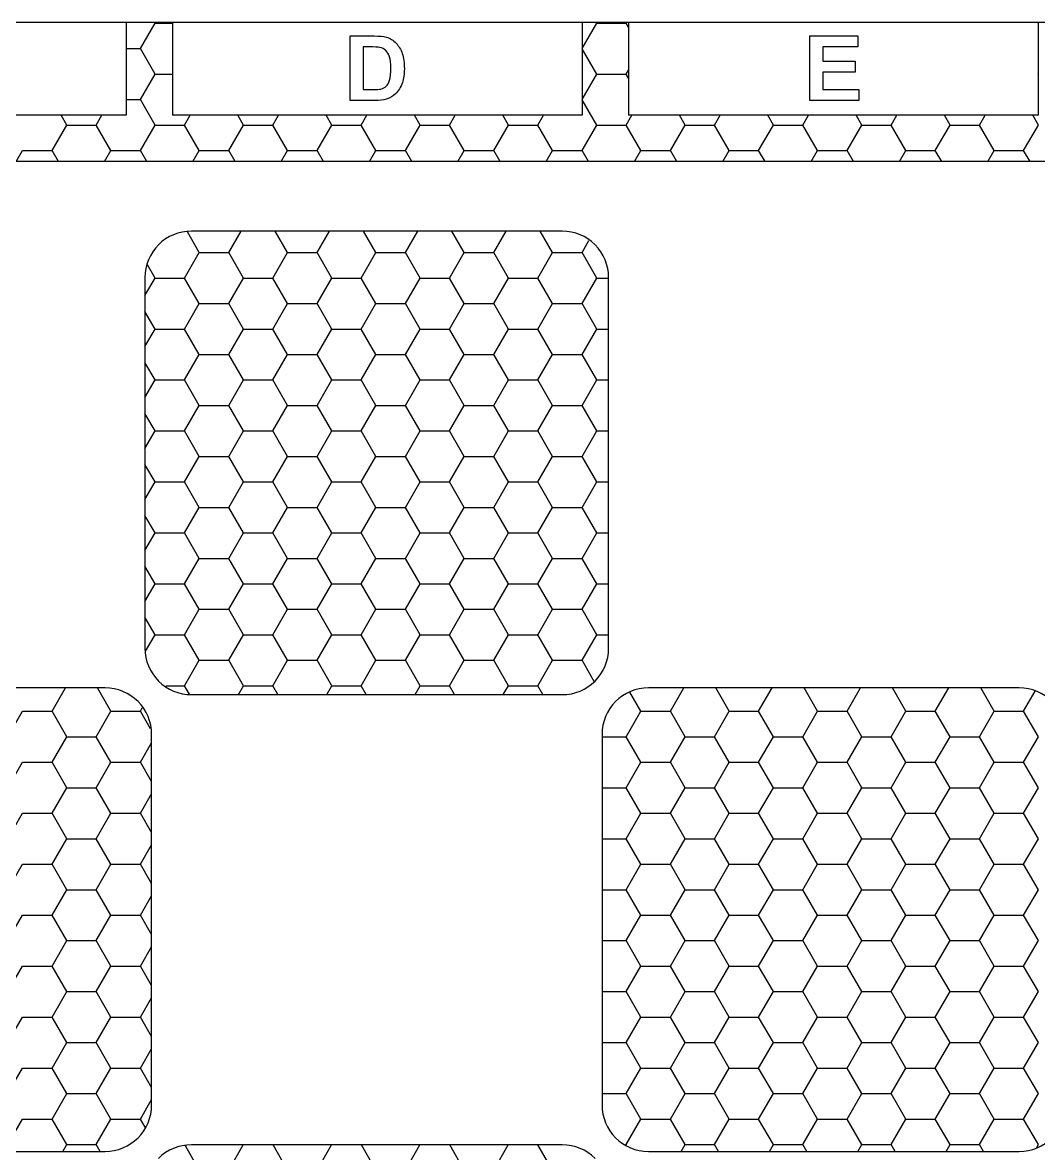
# Model space of a CAD drawing. Extents: x 0 to 11, y 0 to 11.
# Drawn here: x 3.929 to 6.667, y 7.95 to 11 of the extents above; entities that cross this region are included whole.
import ezdxf

# ---------------------------------------------------------------- set-up
doc = ezdxf.new("R2010")
doc.units = 0
doc.layers.get('0').update_dxf_attribs({"linetype": 'CONTINUOUS'})

msp = doc.modelspace()

# ---------------------------------------------------------------- linework, layer by layer
at = {"color": 7}
for p, q in [((10.75, 11), (0.25, 11)), ((4.2083, 11), (4.2083, 10.75)), ((4.3333, 11), (4.3333, 10.75)), ((5.4375, 11), (5.4375, 10.75)), ((5.5625, 11), (5.5625, 10.75)), ((6.6667, 11), (6.6667, 10.75)), ((4.8123, 10.964), (4.8765, 10.964)), ((4.8123, 10.7899), (4.8123, 10.964)), ((6.0513, 10.7899), (6.0513, 10.964)), ((6.0513, 10.964), (6.1804, 10.964)), ((6.1804, 10.964), (6.1804, 10.9346)), ((4.8474, 10.9346), (4.8474, 10.8193)), ((4.8632, 10.9346), (4.8474, 10.9346)), ((6.1804, 10.9346), (6.0865, 10.9346)), ((6.0865, 10.9346), (6.0865, 10.896)), ((6.0865, 10.896), (6.1739, 10.896)), ((6.1739, 10.896), (6.1739, 10.8667)), ((6.1739, 10.8667), (6.0865, 10.8667)), ((6.0865, 10.8667), (6.0865, 10.8193)), ((4.8474, 10.8193), (4.8737, 10.8193)), ((6.0865, 10.8193), (6.1837, 10.8193)), ((6.1837, 10.8193), (6.1837, 10.7899)), ((4.8784, 10.7899), (4.8123, 10.7899)), ((6.1837, 10.7899), (6.0513, 10.7899)), ((4.2083, 10.75), (3.1042, 10.75)), ((5.4375, 10.75), (4.3333, 10.75)), ((6.6667, 10.75), (5.5625, 10.75)), ((10.4375, 10.625), (0.5625, 10.625)), ((5.3839, 10.4375), (4.3839, 10.4375)), ((4.2589, 10.3125), (4.2589, 9.3125)), ((5.5089, 9.3125), (5.5089, 10.3125)), ((4.1518, 9.2054), (3.1518, 9.2054)), ((4.3839, 9.1875), (5.3839, 9.1875)), ((6.6161, 9.2054), (5.6161, 9.2054)), ((4.2768, 8.0804), (4.2768, 9.0804)), ((5.4911, 9.0804), (5.4911, 8.0804)), ((5.3839, 7.9732), (4.3839, 7.9732)), ((3.1518, 7.9554), (4.1518, 7.9554)), ((5.6161, 7.9554), (6.6161, 7.9554))]:
    msp.add_line(p, q, dxfattribs=at)
at = {"linetype": 'ByBlock'}
for p, q in [((4.2466, 10.9298), (4.2862, 10.9985)), ((4.2862, 10.9985), (4.2854, 11)), ((4.2862, 10.9985), (4.3333, 10.9985)), ((5.4375, 10.9303), (5.4769, 10.9985)), ((5.4769, 10.9985), (5.476, 11)), ((5.4769, 10.9985), (5.5562, 10.9985)), ((5.5625, 10.9877), (5.5562, 10.9985)), ((5.5562, 10.9985), (5.5571, 11)), ((6.6675, 10.9985), (6.6667, 11)), ((6.6667, 10.9971), (6.6675, 10.9985)), ((4.2083, 10.9298), (4.2466, 10.9298)), ((4.2862, 10.861), (4.2466, 10.9298)), ((5.4769, 10.861), (5.4375, 10.9292)), ((4.2466, 10.7923), (4.2862, 10.861)), ((4.2862, 10.861), (4.3333, 10.861)), ((5.4375, 10.7928), (5.4769, 10.861)), ((5.4769, 10.861), (5.5562, 10.861)), ((5.5625, 10.8502), (5.5562, 10.861)), ((5.5562, 10.861), (5.5625, 10.8719)), ((6.6675, 10.861), (6.6667, 10.8625)), ((6.6667, 10.8596), (6.6675, 10.861)), ((4.2083, 10.7923), (4.2466, 10.7923)), ((4.2862, 10.7236), (4.2466, 10.7923)), ((5.4769, 10.7236), (5.4375, 10.7918)), ((4.0481, 10.7236), (4.0329, 10.75)), ((4.1275, 10.7236), (4.1428, 10.75)), ((4.3656, 10.7236), (4.3809, 10.75)), ((4.5244, 10.7236), (4.5091, 10.75)), ((4.6037, 10.7236), (4.619, 10.75)), ((4.7625, 10.7236), (4.7472, 10.75)), ((4.8419, 10.7236), (4.8571, 10.75)), ((5.0006, 10.7236), (4.9854, 10.75)), ((5.08, 10.7236), (5.0953, 10.75)), ((5.2387, 10.7236), (5.2235, 10.75)), ((5.3181, 10.7236), (5.3334, 10.75)), ((5.5562, 10.7236), (5.5715, 10.75)), ((5.715, 10.7236), (5.6997, 10.75)), ((5.7944, 10.7236), (5.8096, 10.75)), ((5.9531, 10.7236), (5.9379, 10.75)), ((6.0325, 10.7236), (6.0478, 10.75)), ((6.1912, 10.7236), (6.176, 10.75)), ((6.2706, 10.7236), (6.2859, 10.75)), ((6.4294, 10.7236), (6.4141, 10.75)), ((6.5087, 10.7236), (6.524, 10.75)), ((6.6675, 10.7236), (6.6522, 10.75)), ((4.0084, 10.6548), (4.0481, 10.7236)), ((4.0481, 10.7236), (4.1275, 10.7236)), ((4.1672, 10.6548), (4.1275, 10.7236)), ((4.2466, 10.6548), (4.2862, 10.7236)), ((4.2862, 10.7236), (4.3656, 10.7236)), ((4.4053, 10.6548), (4.3656, 10.7236)), ((4.4847, 10.6548), (4.5244, 10.7236)), ((4.5244, 10.7236), (4.6037, 10.7236)), ((4.6434, 10.6548), (4.6037, 10.7236)), ((4.7228, 10.6548), (4.7625, 10.7236)), ((4.7625, 10.7236), (4.8419, 10.7236)), ((4.8816, 10.6548), (4.8419, 10.7236)), ((4.9609, 10.6548), (5.0006, 10.7236)), ((5.0006, 10.7236), (5.08, 10.7236)), ((5.1197, 10.6548), (5.08, 10.7236)), ((5.1991, 10.6548), (5.2387, 10.7236)), ((5.2387, 10.7236), (5.3181, 10.7236)), ((5.3578, 10.6548), (5.3181, 10.7236)), ((5.4372, 10.6548), (5.4769, 10.7236)), ((5.4769, 10.7236), (5.5562, 10.7236)), ((5.5959, 10.6548), (5.5562, 10.7236)), ((5.6753, 10.6548), (5.715, 10.7236)), ((5.715, 10.7236), (5.7944, 10.7236)), ((5.8341, 10.6548), (5.7944, 10.7236)), ((5.9134, 10.6548), (5.9531, 10.7236)), ((5.9531, 10.7236), (6.0325, 10.7236)), ((6.0722, 10.6548), (6.0325, 10.7236)), ((6.1516, 10.6548), (6.1912, 10.7236)), ((6.1912, 10.7236), (6.2706, 10.7236)), ((6.3103, 10.6548), (6.2706, 10.7236)), ((6.3897, 10.6548), (6.4294, 10.7236)), ((6.4294, 10.7236), (6.5087, 10.7236)), ((6.5484, 10.6548), (6.5087, 10.7236)), ((6.6278, 10.6548), (6.6675, 10.7236)), ((3.9118, 10.625), (3.9291, 10.6548)), ((3.9291, 10.6548), (4.0084, 10.6548)), ((4.0257, 10.625), (4.0084, 10.6548)), ((4.15, 10.625), (4.1672, 10.6548)), ((4.1672, 10.6548), (4.2466, 10.6548)), ((4.2638, 10.625), (4.2466, 10.6548)), ((4.3881, 10.625), (4.4053, 10.6548)), ((4.4053, 10.6548), (4.4847, 10.6548)), ((4.5019, 10.625), (4.4847, 10.6548)), ((4.6262, 10.625), (4.6434, 10.6548)), ((4.6434, 10.6548), (4.7228, 10.6548)), ((4.74, 10.625), (4.7228, 10.6548)), ((4.8643, 10.625), (4.8816, 10.6548)), ((4.8816, 10.6548), (4.9609, 10.6548)), ((4.9782, 10.625), (4.9609, 10.6548)), ((5.1025, 10.625), (5.1197, 10.6548)), ((5.1197, 10.6548), (5.1991, 10.6548)), ((5.2163, 10.625), (5.1991, 10.6548)), ((5.3406, 10.625), (5.3578, 10.6548)), ((5.3578, 10.6548), (5.4372, 10.6548)), ((5.4544, 10.625), (5.4372, 10.6548)), ((5.5787, 10.625), (5.5959, 10.6548)), ((5.5959, 10.6548), (5.6753, 10.6548)), ((5.6925, 10.625), (5.6753, 10.6548)), ((5.8168, 10.625), (5.8341, 10.6548)), ((5.8341, 10.6548), (5.9134, 10.6548)), ((5.9307, 10.625), (5.9134, 10.6548)), ((6.055, 10.625), (6.0722, 10.6548)), ((6.0722, 10.6548), (6.1516, 10.6548)), ((6.1688, 10.625), (6.1516, 10.6548)), ((6.2931, 10.625), (6.3103, 10.6548)), ((6.3103, 10.6548), (6.3897, 10.6548)), ((6.4069, 10.625), (6.3897, 10.6548)), ((6.5312, 10.625), (6.5484, 10.6548)), ((6.5484, 10.6548), (6.6278, 10.6548)), ((6.645, 10.625), (6.6278, 10.6548)), ((4.4053, 10.3799), (4.3733, 10.4354)), ((4.4847, 10.3799), (4.518, 10.4375)), ((4.6434, 10.3799), (4.6102, 10.4375)), ((4.7228, 10.3799), (4.7561, 10.4375)), ((4.8816, 10.3799), (4.8483, 10.4375)), ((4.9609, 10.3799), (4.9942, 10.4375)), ((5.1197, 10.3799), (5.0864, 10.4375)), ((5.1991, 10.3799), (5.2323, 10.4375)), ((5.3578, 10.3799), (5.3245, 10.4375)), ((5.4372, 10.3799), (5.4557, 10.412)), ((4.3656, 10.3111), (4.4053, 10.3799)), ((4.4053, 10.3799), (4.4847, 10.3799)), ((4.5244, 10.3111), (4.4847, 10.3799)), ((4.6037, 10.3111), (4.6434, 10.3799)), ((4.6434, 10.3799), (4.7228, 10.3799)), ((4.7625, 10.3111), (4.7228, 10.3799)), ((4.8419, 10.3111), (4.8816, 10.3799)), ((4.8816, 10.3799), (4.9609, 10.3799)), ((5.0006, 10.3111), (4.9609, 10.3799)), ((5.08, 10.3111), (5.1197, 10.3799)), ((5.1197, 10.3799), (5.1991, 10.3799)), ((5.2387, 10.3111), (5.1991, 10.3799)), ((5.3181, 10.3111), (5.3578, 10.3799)), ((5.3578, 10.3799), (5.4372, 10.3799)), ((5.4769, 10.3111), (5.4372, 10.3799)), ((4.2862, 10.3111), (4.2657, 10.3467)), ((4.2589, 10.2638), (4.2862, 10.3111)), ((4.2862, 10.3111), (4.3656, 10.3111)), ((4.4053, 10.2424), (4.3656, 10.3111)), ((4.4847, 10.2424), (4.5244, 10.3111)), ((4.5244, 10.3111), (4.6037, 10.3111)), ((4.6434, 10.2424), (4.6037, 10.3111)), ((4.7228, 10.2424), (4.7625, 10.3111)), ((4.7625, 10.3111), (4.8419, 10.3111)), ((4.8816, 10.2424), (4.8419, 10.3111)), ((4.9609, 10.2424), (5.0006, 10.3111)), ((5.0006, 10.3111), (5.08, 10.3111)), ((5.1197, 10.2424), (5.08, 10.3111)), ((5.1991, 10.2424), (5.2387, 10.3111)), ((5.2387, 10.3111), (5.3181, 10.3111)), ((5.3578, 10.2424), (5.3181, 10.3111)), ((5.4372, 10.2424), (5.4769, 10.3111)), ((5.4769, 10.3111), (5.5089, 10.3111)), ((4.2862, 10.1736), (4.2589, 10.221)), ((4.3656, 10.1736), (4.4053, 10.2424)), ((4.4053, 10.2424), (4.4847, 10.2424)), ((4.5244, 10.1736), (4.4847, 10.2424)), ((4.6037, 10.1736), (4.6434, 10.2424)), ((4.6434, 10.2424), (4.7228, 10.2424)), ((4.7625, 10.1736), (4.7228, 10.2424)), ((4.8419, 10.1736), (4.8816, 10.2424)), ((4.8816, 10.2424), (4.9609, 10.2424)), ((5.0006, 10.1736), (4.9609, 10.2424)), ((5.08, 10.1736), (5.1197, 10.2424)), ((5.1197, 10.2424), (5.1991, 10.2424)), ((5.2387, 10.1736), (5.1991, 10.2424)), ((5.3181, 10.1736), (5.3578, 10.2424)), ((5.3578, 10.2424), (5.4372, 10.2424)), ((5.4769, 10.1736), (5.4372, 10.2424)), ((4.2589, 10.1263), (4.2862, 10.1736)), ((4.2862, 10.1736), (4.3656, 10.1736)), ((4.4053, 10.1049), (4.3656, 10.1736)), ((4.4847, 10.1049), (4.5244, 10.1736)), ((4.5244, 10.1736), (4.6037, 10.1736)), ((4.6434, 10.1049), (4.6037, 10.1736)), ((4.7228, 10.1049), (4.7625, 10.1736)), ((4.7625, 10.1736), (4.8419, 10.1736)), ((4.8816, 10.1049), (4.8419, 10.1736)), ((4.9609, 10.1049), (5.0006, 10.1736)), ((5.0006, 10.1736), (5.08, 10.1736)), ((5.1197, 10.1049), (5.08, 10.1736)), ((5.1991, 10.1049), (5.2387, 10.1736)), ((5.2387, 10.1736), (5.3181, 10.1736)), ((5.3578, 10.1049), (5.3181, 10.1736)), ((5.4372, 10.1049), (5.4769, 10.1736)), ((5.4769, 10.1736), (5.5089, 10.1736)), ((4.3656, 10.0362), (4.4053, 10.1049)), ((4.4053, 10.1049), (4.4847, 10.1049)), ((4.5244, 10.0362), (4.4847, 10.1049)), ((4.6037, 10.0362), (4.6434, 10.1049)), ((4.6434, 10.1049), (4.7228, 10.1049)), ((4.7625, 10.0362), (4.7228, 10.1049)), ((4.8419, 10.0362), (4.8816, 10.1049)), ((4.8816, 10.1049), (4.9609, 10.1049)), ((5.0006, 10.0362), (4.9609, 10.1049)), ((5.08, 10.0362), (5.1197, 10.1049)), ((5.1197, 10.1049), (5.1991, 10.1049)), ((5.2387, 10.0362), (5.1991, 10.1049)), ((5.3181, 10.0362), (5.3578, 10.1049)), ((5.3578, 10.1049), (5.4372, 10.1049)), ((5.4769, 10.0362), (5.4372, 10.1049)), ((4.2862, 10.0362), (4.2589, 10.0835)), ((4.2589, 9.9888), (4.2862, 10.0362)), ((4.2862, 10.0361), (4.3656, 10.0361)), ((4.4053, 9.9674), (4.3656, 10.0362)), ((4.4847, 9.9674), (4.5244, 10.0362)), ((4.5244, 10.0361), (4.6037, 10.0361)), ((4.6434, 9.9674), (4.6037, 10.0362)), ((4.7228, 9.9674), (4.7625, 10.0362)), ((4.7625, 10.0361), (4.8419, 10.0361)), ((4.8816, 9.9674), (4.8419, 10.0362)), ((4.9609, 9.9674), (5.0006, 10.0362)), ((5.0006, 10.0361), (5.08, 10.0361)), ((5.1197, 9.9674), (5.08, 10.0362)), ((5.1991, 9.9674), (5.2387, 10.0362)), ((5.2387, 10.0361), (5.3181, 10.0361)), ((5.3578, 9.9674), (5.3181, 10.0362)), ((5.4372, 9.9674), (5.4769, 10.0362)), ((5.4769, 10.0361), (5.5089, 10.0361)), ((4.2862, 9.8987), (4.2589, 9.946)), ((4.3656, 9.8987), (4.4053, 9.9674)), ((4.4053, 9.9674), (4.4847, 9.9674)), ((4.5244, 9.8987), (4.4847, 9.9674)), ((4.6037, 9.8987), (4.6434, 9.9674)), ((4.6434, 9.9674), (4.7228, 9.9674)), ((4.7625, 9.8987), (4.7228, 9.9674)), ((4.8419, 9.8987), (4.8816, 9.9674)), ((4.8816, 9.9674), (4.9609, 9.9674)), ((5.0006, 9.8987), (4.9609, 9.9674)), ((5.08, 9.8987), (5.1197, 9.9674)), ((5.1197, 9.9674), (5.1991, 9.9674)), ((5.2387, 9.8987), (5.1991, 9.9674)), ((5.3181, 9.8987), (5.3578, 9.9674)), ((5.3578, 9.9674), (5.4372, 9.9674)), ((5.4769, 9.8987), (5.4372, 9.9674)), ((4.2589, 9.8513), (4.2862, 9.8987)), ((4.2862, 9.8987), (4.3656, 9.8987)), ((4.4053, 9.8299), (4.3656, 9.8987)), ((4.4847, 9.8299), (4.5244, 9.8987)), ((4.5244, 9.8987), (4.6037, 9.8987)), ((4.6434, 9.8299), (4.6037, 9.8987)), ((4.7228, 9.8299), (4.7625, 9.8987)), ((4.7625, 9.8987), (4.8419, 9.8987)), ((4.8816, 9.8299), (4.8419, 9.8987)), ((4.9609, 9.8299), (5.0006, 9.8987)), ((5.0006, 9.8987), (5.08, 9.8987)), ((5.1197, 9.8299), (5.08, 9.8987)), ((5.1991, 9.8299), (5.2387, 9.8987)), ((5.2387, 9.8987), (5.3181, 9.8987)), ((5.3578, 9.8299), (5.3181, 9.8987)), ((5.4372, 9.8299), (5.4769, 9.8987)), ((5.4769, 9.8987), (5.5089, 9.8987)), ((4.3656, 9.7612), (4.4053, 9.8299)), ((4.4053, 9.8299), (4.4847, 9.8299)), ((4.5244, 9.7612), (4.4847, 9.8299)), ((4.6037, 9.7612), (4.6434, 9.8299)), ((4.6434, 9.8299), (4.7228, 9.8299)), ((4.7625, 9.7612), (4.7228, 9.8299)), ((4.8419, 9.7612), (4.8816, 9.8299)), ((4.8816, 9.8299), (4.9609, 9.8299)), ((5.0006, 9.7612), (4.9609, 9.8299)), ((5.08, 9.7612), (5.1197, 9.8299)), ((5.1197, 9.8299), (5.1991, 9.8299)), ((5.2387, 9.7612), (5.1991, 9.8299)), ((5.3181, 9.7612), (5.3578, 9.8299)), ((5.3578, 9.8299), (5.4372, 9.8299)), ((5.4769, 9.7612), (5.4372, 9.8299)), ((4.2862, 9.7612), (4.2589, 9.8085)), ((4.2589, 9.7139), (4.2862, 9.7612)), ((4.2862, 9.7612), (4.3656, 9.7612)), ((4.4053, 9.6924), (4.3656, 9.7612)), ((4.4847, 9.6924), (4.5244, 9.7612)), ((4.5244, 9.7612), (4.6037, 9.7612)), ((4.6434, 9.6924), (4.6037, 9.7612)), ((4.7228, 9.6924), (4.7625, 9.7612)), ((4.7625, 9.7612), (4.8419, 9.7612)), ((4.8816, 9.6924), (4.8419, 9.7612)), ((4.9609, 9.6924), (5.0006, 9.7612)), ((5.0006, 9.7612), (5.08, 9.7612)), ((5.1197, 9.6924), (5.08, 9.7612)), ((5.1991, 9.6924), (5.2387, 9.7612)), ((5.2387, 9.7612), (5.3181, 9.7612)), ((5.3578, 9.6924), (5.3181, 9.7612)), ((5.4372, 9.6924), (5.4769, 9.7612)), ((5.4769, 9.7612), (5.5089, 9.7612)), ((4.2862, 9.6237), (4.2589, 9.671)), ((4.3656, 9.6237), (4.4053, 9.6924)), ((4.4053, 9.6924), (4.4847, 9.6924)), ((4.5244, 9.6237), (4.4847, 9.6924)), ((4.6037, 9.6237), (4.6434, 9.6924)), ((4.6434, 9.6924), (4.7228, 9.6924)), ((4.7625, 9.6237), (4.7228, 9.6924)), ((4.8419, 9.6237), (4.8816, 9.6924)), ((4.8816, 9.6924), (4.9609, 9.6924)), ((5.0006, 9.6237), (4.9609, 9.6924)), ((5.08, 9.6237), (5.1197, 9.6924)), ((5.1197, 9.6924), (5.1991, 9.6924)), ((5.2387, 9.6237), (5.1991, 9.6924)), ((5.3181, 9.6237), (5.3578, 9.6924)), ((5.3578, 9.6924), (5.4372, 9.6924)), ((5.4769, 9.6237), (5.4372, 9.6924)), ((4.2589, 9.5764), (4.2862, 9.6237)), ((4.2862, 9.6237), (4.3656, 9.6237)), ((4.4053, 9.555), (4.3656, 9.6237)), ((4.4847, 9.555), (4.5244, 9.6237)), ((4.5244, 9.6237), (4.6037, 9.6237)), ((4.6434, 9.555), (4.6037, 9.6237)), ((4.7228, 9.555), (4.7625, 9.6237)), ((4.7625, 9.6237), (4.8419, 9.6237)), ((4.8816, 9.555), (4.8419, 9.6237)), ((4.9609, 9.555), (5.0006, 9.6237)), ((5.0006, 9.6237), (5.08, 9.6237)), ((5.1197, 9.555), (5.08, 9.6237)), ((5.1991, 9.555), (5.2387, 9.6237)), ((5.2387, 9.6237), (5.3181, 9.6237)), ((5.3578, 9.555), (5.3181, 9.6237)), ((5.4372, 9.555), (5.4769, 9.6237)), ((5.4769, 9.6237), (5.5089, 9.6237)), ((4.3656, 9.4862), (4.4053, 9.555)), ((4.4053, 9.555), (4.4847, 9.555)), ((4.5244, 9.4862), (4.4847, 9.555)), ((4.6037, 9.4862), (4.6434, 9.555)), ((4.6434, 9.555), (4.7228, 9.555)), ((4.7625, 9.4862), (4.7228, 9.555)), ((4.8419, 9.4862), (4.8816, 9.555)), ((4.8816, 9.555), (4.9609, 9.555)), ((5.0006, 9.4862), (4.9609, 9.555)), ((5.08, 9.4862), (5.1197, 9.555)), ((5.1197, 9.555), (5.1991, 9.555)), ((5.2387, 9.4862), (5.1991, 9.555)), ((5.3181, 9.4862), (5.3578, 9.555)), ((5.3578, 9.555), (5.4372, 9.555)), ((5.4769, 9.4862), (5.4372, 9.555)), ((4.2862, 9.4862), (4.2589, 9.5335)), ((4.2589, 9.4389), (4.2862, 9.4862)), ((4.2862, 9.4862), (4.3656, 9.4862)), ((4.4053, 9.4175), (4.3656, 9.4862)), ((4.4847, 9.4175), (4.5244, 9.4862)), ((4.5244, 9.4862), (4.6037, 9.4862)), ((4.6434, 9.4175), (4.6037, 9.4862)), ((4.7228, 9.4175), (4.7625, 9.4862)), ((4.7625, 9.4862), (4.8419, 9.4862)), ((4.8816, 9.4175), (4.8419, 9.4862)), ((4.9609, 9.4175), (5.0006, 9.4862)), ((5.0006, 9.4862), (5.08, 9.4862)), ((5.1197, 9.4175), (5.08, 9.4862)), ((5.1991, 9.4175), (5.2387, 9.4862)), ((5.2387, 9.4862), (5.3181, 9.4862)), ((5.3578, 9.4175), (5.3181, 9.4862)), ((5.4372, 9.4175), (5.4769, 9.4862)), ((5.4769, 9.4862), (5.5089, 9.4862)), ((4.2862, 9.3487), (4.2589, 9.3961)), ((4.3656, 9.3487), (4.4053, 9.4175)), ((4.4053, 9.4175), (4.4847, 9.4175)), ((4.5244, 9.3487), (4.4847, 9.4175)), ((4.6037, 9.3487), (4.6434, 9.4175)), ((4.6434, 9.4175), (4.7228, 9.4175)), ((4.7625, 9.3487), (4.7228, 9.4175)), ((4.8419, 9.3487), (4.8816, 9.4175)), ((4.8816, 9.4175), (4.9609, 9.4175)), ((5.0006, 9.3487), (4.9609, 9.4175)), ((5.08, 9.3487), (5.1197, 9.4175)), ((5.1197, 9.4175), (5.1991, 9.4175)), ((5.2387, 9.3487), (5.1991, 9.4175)), ((5.3181, 9.3487), (5.3578, 9.4175)), ((5.3578, 9.4175), (5.4372, 9.4175)), ((5.4769, 9.3487), (5.4372, 9.4175)), ((4.2606, 9.3043), (4.2862, 9.3487)), ((4.2862, 9.3487), (4.3656, 9.3487)), ((4.4053, 9.28), (4.3656, 9.3487)), ((4.4847, 9.28), (4.5244, 9.3487)), ((4.5244, 9.3487), (4.6037, 9.3487)), ((4.6434, 9.28), (4.6037, 9.3487)), ((4.7228, 9.28), (4.7625, 9.3487)), ((4.7625, 9.3487), (4.8419, 9.3487)), ((4.8816, 9.28), (4.8419, 9.3487)), ((4.9609, 9.28), (5.0006, 9.3487)), ((5.0006, 9.3487), (5.08, 9.3487)), ((5.1197, 9.28), (5.08, 9.3487)), ((5.1991, 9.28), (5.2387, 9.3487)), ((5.2387, 9.3487), (5.3181, 9.3487)), ((5.3578, 9.28), (5.3181, 9.3487)), ((5.4372, 9.28), (5.4769, 9.3487)), ((5.4769, 9.3487), (5.5089, 9.3487)), ((4.3656, 9.2113), (4.4053, 9.28)), ((4.4053, 9.28), (4.4847, 9.28)), ((4.5244, 9.2113), (4.4847, 9.28)), ((4.6037, 9.2113), (4.6434, 9.28)), ((4.6434, 9.28), (4.7228, 9.28)), ((4.7625, 9.2113), (4.7228, 9.28)), ((4.8419, 9.2113), (4.8816, 9.28)), ((4.8816, 9.28), (4.9609, 9.28)), ((5.0006, 9.2113), (4.9609, 9.28)), ((5.08, 9.2113), (5.1197, 9.28)), ((5.1197, 9.28), (5.1991, 9.28)), ((5.2387, 9.2113), (5.1991, 9.28)), ((5.3181, 9.2113), (5.3578, 9.28)), ((5.3578, 9.28), (5.4372, 9.28)), ((5.4703, 9.2227), (5.4372, 9.28)), ((4.3148, 9.2113), (4.3656, 9.2113)), ((4.3787, 9.1885), (4.3656, 9.2113)), ((4.5107, 9.1875), (4.5244, 9.2113)), ((4.5244, 9.2113), (4.6037, 9.2113)), ((4.6175, 9.1875), (4.6037, 9.2113)), ((4.7488, 9.1875), (4.7625, 9.2113)), ((4.7625, 9.2113), (4.8419, 9.2113)), ((4.8556, 9.1875), (4.8419, 9.2113)), ((4.9869, 9.1875), (5.0006, 9.2113)), ((5.0006, 9.2113), (5.08, 9.2113)), ((5.0937, 9.1875), (5.08, 9.2113)), ((5.225, 9.1875), (5.2387, 9.2113)), ((5.2387, 9.2113), (5.3181, 9.2113)), ((5.3318, 9.1875), (5.3181, 9.2113)), ((4.0084, 9.1425), (4.0447, 9.2054)), ((4.1672, 9.1425), (4.1309, 9.2054)), ((5.5959, 9.1425), (5.566, 9.1944)), ((5.6753, 9.1425), (5.7116, 9.2054)), ((5.8341, 9.1425), (5.7978, 9.2054)), ((5.9134, 9.1425), (5.9497, 9.2054)), ((6.0722, 9.1425), (6.0359, 9.2054)), ((6.1516, 9.1425), (6.1878, 9.2054)), ((6.3103, 9.1425), (6.274, 9.2054)), ((6.3897, 9.1425), (6.426, 9.2054)), ((6.5484, 9.1425), (6.5122, 9.2054)), ((6.6278, 9.1425), (6.6591, 9.1968)), ((4.2466, 9.1425), (4.2517, 9.1515)), ((3.8894, 9.0738), (3.9291, 9.1425)), ((3.9291, 9.1425), (4.0084, 9.1425)), ((4.0481, 9.0738), (4.0084, 9.1425)), ((4.1275, 9.0738), (4.1672, 9.1425)), ((4.1672, 9.1425), (4.2466, 9.1425)), ((4.2738, 9.0953), (4.2466, 9.1425)), ((5.5562, 9.0738), (5.5959, 9.1425)), ((5.5959, 9.1425), (5.6753, 9.1425)), ((5.715, 9.0738), (5.6753, 9.1425)), ((5.7944, 9.0738), (5.8341, 9.1425)), ((5.8341, 9.1425), (5.9134, 9.1425)), ((5.9531, 9.0738), (5.9134, 9.1425)), ((6.0325, 9.0738), (6.0722, 9.1425)), ((6.0722, 9.1425), (6.1516, 9.1425)), ((6.1912, 9.0738), (6.1516, 9.1425)), ((6.2706, 9.0738), (6.3103, 9.1425)), ((6.3103, 9.1425), (6.3897, 9.1425)), ((6.4294, 9.0738), (6.3897, 9.1425)), ((6.5087, 9.0738), (6.5484, 9.1425)), ((6.5484, 9.1425), (6.6278, 9.1425)), ((6.6675, 9.0738), (6.6278, 9.1425)), ((4.0084, 9.005), (4.0481, 9.0738)), ((4.0481, 9.0738), (4.1275, 9.0738)), ((4.1672, 9.005), (4.1275, 9.0738)), ((5.4911, 9.0738), (5.5562, 9.0738)), ((5.5959, 9.005), (5.5562, 9.0738)), ((5.6753, 9.005), (5.715, 9.0738)), ((5.715, 9.0738), (5.7944, 9.0738)), ((5.8341, 9.005), (5.7944, 9.0738)), ((5.9134, 9.005), (5.9531, 9.0738)), ((5.9531, 9.0738), (6.0325, 9.0738)), ((6.0722, 9.005), (6.0325, 9.0738)), ((6.1516, 9.005), (6.1912, 9.0738)), ((6.1912, 9.0738), (6.2706, 9.0738)), ((6.3103, 9.005), (6.2706, 9.0738)), ((6.3897, 9.005), (6.4294, 9.0738)), ((6.4294, 9.0738), (6.5087, 9.0738)), ((6.5484, 9.005), (6.5087, 9.0738)), ((6.6278, 9.005), (6.6675, 9.0738)), ((4.2466, 9.005), (4.2768, 9.0574)), ((3.8894, 8.9363), (3.9291, 9.005)), ((3.9291, 9.005), (4.0084, 9.005)), ((4.0481, 8.9363), (4.0084, 9.005)), ((4.1275, 8.9363), (4.1672, 9.005)), ((4.1672, 9.005), (4.2466, 9.005)), ((4.2768, 8.9527), (4.2466, 9.005)), ((5.5562, 8.9363), (5.5959, 9.005)), ((5.5959, 9.005), (5.6753, 9.005)), ((5.715, 8.9363), (5.6753, 9.005)), ((5.7944, 8.9363), (5.8341, 9.005)), ((5.8341, 9.005), (5.9134, 9.005)), ((5.9531, 8.9363), (5.9134, 9.005)), ((6.0325, 8.9363), (6.0722, 9.005)), ((6.0722, 9.005), (6.1516, 9.005)), ((6.1912, 8.9363), (6.1516, 9.005)), ((6.2706, 8.9363), (6.3103, 9.005)), ((6.3103, 9.005), (6.3897, 9.005)), ((6.4294, 8.9363), (6.3897, 9.005)), ((6.5087, 8.9363), (6.5484, 9.005)), ((6.5484, 9.005), (6.6278, 9.005)), ((6.6675, 8.9363), (6.6278, 9.005)), ((4.0084, 8.8676), (4.0481, 8.9363)), ((4.0481, 8.9363), (4.1275, 8.9363)), ((4.1672, 8.8676), (4.1275, 8.9363)), ((5.4911, 8.9363), (5.5562, 8.9363)), ((5.5959, 8.8676), (5.5562, 8.9363)), ((5.6753, 8.8676), (5.715, 8.9363)), ((5.715, 8.9363), (5.7944, 8.9363)), ((5.8341, 8.8676), (5.7944, 8.9363)), ((5.9134, 8.8676), (5.9531, 8.9363)), ((5.9531, 8.9363), (6.0325, 8.9363)), ((6.0722, 8.8676), (6.0325, 8.9363)), ((6.1516, 8.8676), (6.1912, 8.9363)), ((6.1912, 8.9363), (6.2706, 8.9363)), ((6.3103, 8.8676), (6.2706, 8.9363)), ((6.3897, 8.8676), (6.4294, 8.9363)), ((6.4294, 8.9363), (6.5087, 8.9363)), ((6.5484, 8.8676), (6.5087, 8.9363)), ((6.6278, 8.8676), (6.6675, 8.9363)), ((4.2466, 8.8676), (4.2768, 8.9199)), ((3.8894, 8.7988), (3.9291, 8.8676)), ((3.9291, 8.8676), (4.0084, 8.8676)), ((4.0481, 8.7988), (4.0084, 8.8676)), ((4.1275, 8.7988), (4.1672, 8.8676)), ((4.1672, 8.8676), (4.2466, 8.8676)), ((4.2768, 8.8152), (4.2466, 8.8676)), ((5.5562, 8.7988), (5.5959, 8.8676)), ((5.5959, 8.8676), (5.6753, 8.8676)), ((5.715, 8.7988), (5.6753, 8.8676)), ((5.7944, 8.7988), (5.8341, 8.8676)), ((5.8341, 8.8676), (5.9134, 8.8676)), ((5.9531, 8.7988), (5.9134, 8.8676)), ((6.0325, 8.7988), (6.0722, 8.8676)), ((6.0722, 8.8676), (6.1516, 8.8676)), ((6.1912, 8.7988), (6.1516, 8.8676)), ((6.2706, 8.7988), (6.3103, 8.8676)), ((6.3103, 8.8676), (6.3897, 8.8676)), ((6.4294, 8.7988), (6.3897, 8.8676)), ((6.5087, 8.7988), (6.5484, 8.8676)), ((6.5484, 8.8676), (6.6278, 8.8676)), ((6.6675, 8.7988), (6.6278, 8.8676)), ((4.0084, 8.7301), (4.0481, 8.7988)), ((4.0481, 8.7988), (4.1275, 8.7988)), ((4.1672, 8.7301), (4.1275, 8.7988)), ((5.4911, 8.7988), (5.5562, 8.7988)), ((5.5959, 8.7301), (5.5562, 8.7988)), ((5.6753, 8.7301), (5.715, 8.7988)), ((5.715, 8.7988), (5.7944, 8.7988)), ((5.8341, 8.7301), (5.7944, 8.7988)), ((5.9134, 8.7301), (5.9531, 8.7988)), ((5.9531, 8.7988), (6.0325, 8.7988)), ((6.0722, 8.7301), (6.0325, 8.7988)), ((6.1516, 8.7301), (6.1912, 8.7988)), ((6.1912, 8.7988), (6.2706, 8.7988)), ((6.3103, 8.7301), (6.2706, 8.7988)), ((6.3897, 8.7301), (6.4294, 8.7988)), ((6.4294, 8.7988), (6.5087, 8.7988)), ((6.5484, 8.7301), (6.5087, 8.7988)), ((6.6278, 8.7301), (6.6675, 8.7988)), ((4.2466, 8.7301), (4.2768, 8.7824)), ((3.8894, 8.6613), (3.9291, 8.7301)), ((3.9291, 8.7301), (4.0084, 8.7301)), ((4.0481, 8.6613), (4.0084, 8.7301)), ((4.1275, 8.6613), (4.1672, 8.7301)), ((4.1672, 8.7301), (4.2466, 8.7301)), ((4.2768, 8.6777), (4.2466, 8.7301)), ((5.5562, 8.6613), (5.5959, 8.7301)), ((5.5959, 8.7301), (5.6753, 8.7301)), ((5.715, 8.6613), (5.6753, 8.7301)), ((5.7944, 8.6613), (5.8341, 8.7301)), ((5.8341, 8.7301), (5.9134, 8.7301)), ((5.9531, 8.6613), (5.9134, 8.7301)), ((6.0325, 8.6613), (6.0722, 8.7301)), ((6.0722, 8.7301), (6.1516, 8.7301)), ((6.1912, 8.6613), (6.1516, 8.7301)), ((6.2706, 8.6613), (6.3103, 8.7301)), ((6.3103, 8.7301), (6.3897, 8.7301)), ((6.4294, 8.6613), (6.3897, 8.7301)), ((6.5087, 8.6613), (6.5484, 8.7301)), ((6.5484, 8.7301), (6.6278, 8.7301)), ((6.6675, 8.6613), (6.6278, 8.7301)), ((4.0084, 8.5926), (4.0481, 8.6613)), ((4.0481, 8.6613), (4.1275, 8.6613)), ((4.1672, 8.5926), (4.1275, 8.6613)), ((4.2466, 8.5926), (4.2768, 8.6449)), ((5.4911, 8.6613), (5.5562, 8.6613)), ((5.5959, 8.5926), (5.5562, 8.6613)), ((5.6753, 8.5926), (5.715, 8.6613)), ((5.715, 8.6613), (5.7944, 8.6613)), ((5.8341, 8.5926), (5.7944, 8.6613)), ((5.9134, 8.5926), (5.9531, 8.6613)), ((5.9531, 8.6613), (6.0325, 8.6613)), ((6.0722, 8.5926), (6.0325, 8.6613)), ((6.1516, 8.5926), (6.1912, 8.6613)), ((6.1912, 8.6613), (6.2706, 8.6613)), ((6.3103, 8.5926), (6.2706, 8.6613)), ((6.3897, 8.5926), (6.4294, 8.6613)), ((6.4294, 8.6613), (6.5087, 8.6613)), ((6.5484, 8.5926), (6.5087, 8.6613)), ((6.6278, 8.5926), (6.6675, 8.6613)), ((3.8894, 8.5239), (3.9291, 8.5926)), ((3.9291, 8.5926), (4.0084, 8.5926)), ((4.0481, 8.5239), (4.0084, 8.5926)), ((4.1275, 8.5239), (4.1672, 8.5926)), ((4.1672, 8.5926), (4.2466, 8.5926)), ((4.2768, 8.5402), (4.2466, 8.5926)), ((5.5562, 8.5239), (5.5959, 8.5926)), ((5.5959, 8.5926), (5.6753, 8.5926)), ((5.715, 8.5239), (5.6753, 8.5926)), ((5.7944, 8.5239), (5.8341, 8.5926)), ((5.8341, 8.5926), (5.9134, 8.5926)), ((5.9531, 8.5239), (5.9134, 8.5926)), ((6.0325, 8.5239), (6.0722, 8.5926)), ((6.0722, 8.5926), (6.1516, 8.5926)), ((6.1912, 8.5239), (6.1516, 8.5926)), ((6.2706, 8.5239), (6.3103, 8.5926)), ((6.3103, 8.5926), (6.3897, 8.5926)), ((6.4294, 8.5239), (6.3897, 8.5926)), ((6.5087, 8.5239), (6.5484, 8.5926)), ((6.5484, 8.5926), (6.6278, 8.5926)), ((6.6675, 8.5239), (6.6278, 8.5926)), ((4.0084, 8.4551), (4.0481, 8.5239)), ((4.0481, 8.5239), (4.1275, 8.5239)), ((4.1672, 8.4551), (4.1275, 8.5239)), ((5.4911, 8.5239), (5.5562, 8.5239)), ((5.5959, 8.4551), (5.5562, 8.5239)), ((5.6753, 8.4551), (5.715, 8.5239)), ((5.715, 8.5239), (5.7944, 8.5239)), ((5.8341, 8.4551), (5.7944, 8.5239)), ((5.9134, 8.4551), (5.9531, 8.5239)), ((5.9531, 8.5239), (6.0325, 8.5239)), ((6.0722, 8.4551), (6.0325, 8.5239)), ((6.1516, 8.4551), (6.1912, 8.5239)), ((6.1912, 8.5239), (6.2706, 8.5239)), ((6.3103, 8.4551), (6.2706, 8.5239)), ((6.3897, 8.4551), (6.4294, 8.5239)), ((6.4294, 8.5239), (6.5087, 8.5239)), ((6.5484, 8.4551), (6.5087, 8.5239)), ((6.6278, 8.4551), (6.6675, 8.5239)), ((4.2466, 8.4551), (4.2768, 8.5075)), ((3.8894, 8.3864), (3.9291, 8.4551)), ((3.9291, 8.4551), (4.0084, 8.4551)), ((4.0481, 8.3864), (4.0084, 8.4551)), ((4.1275, 8.3864), (4.1672, 8.4551)), ((4.1672, 8.4551), (4.2466, 8.4551)), ((4.2768, 8.4028), (4.2466, 8.4551)), ((5.5562, 8.3864), (5.5959, 8.4551)), ((5.5959, 8.4551), (5.6753, 8.4551)), ((5.715, 8.3864), (5.6753, 8.4551)), ((5.7944, 8.3864), (5.8341, 8.4551)), ((5.8341, 8.4551), (5.9134, 8.4551)), ((5.9531, 8.3864), (5.9134, 8.4551)), ((6.0325, 8.3864), (6.0722, 8.4551)), ((6.0722, 8.4551), (6.1516, 8.4551)), ((6.1912, 8.3864), (6.1516, 8.4551)), ((6.2706, 8.3864), (6.3103, 8.4551)), ((6.3103, 8.4551), (6.3897, 8.4551)), ((6.4294, 8.3864), (6.3897, 8.4551)), ((6.5087, 8.3864), (6.5484, 8.4551)), ((6.5484, 8.4551), (6.6278, 8.4551)), ((6.6675, 8.3864), (6.6278, 8.4551)), ((4.0084, 8.3176), (4.0481, 8.3864)), ((4.0481, 8.3864), (4.1275, 8.3864)), ((4.1672, 8.3176), (4.1275, 8.3864)), ((4.2466, 8.3176), (4.2768, 8.37)), ((5.4911, 8.3864), (5.5562, 8.3864)), ((5.5959, 8.3176), (5.5562, 8.3864)), ((5.6753, 8.3176), (5.715, 8.3864)), ((5.715, 8.3864), (5.7944, 8.3864)), ((5.8341, 8.3176), (5.7944, 8.3864)), ((5.9134, 8.3176), (5.9531, 8.3864)), ((5.9531, 8.3864), (6.0325, 8.3864)), ((6.0722, 8.3176), (6.0325, 8.3864)), ((6.1516, 8.3176), (6.1912, 8.3864)), ((6.1912, 8.3864), (6.2706, 8.3864)), ((6.3103, 8.3176), (6.2706, 8.3864)), ((6.3897, 8.3176), (6.4294, 8.3864)), ((6.4294, 8.3864), (6.5087, 8.3864)), ((6.5484, 8.3176), (6.5087, 8.3864)), ((6.6278, 8.3176), (6.6675, 8.3864)), ((3.8894, 8.2489), (3.9291, 8.3176)), ((3.9291, 8.3176), (4.0084, 8.3176)), ((4.0481, 8.2489), (4.0084, 8.3176)), ((4.1275, 8.2489), (4.1672, 8.3176)), ((4.1672, 8.3176), (4.2466, 8.3176)), ((4.2768, 8.2653), (4.2466, 8.3176)), ((5.5562, 8.2489), (5.5959, 8.3176)), ((5.5959, 8.3176), (5.6753, 8.3176)), ((5.715, 8.2489), (5.6753, 8.3176)), ((5.7944, 8.2489), (5.8341, 8.3176)), ((5.8341, 8.3176), (5.9134, 8.3176)), ((5.9531, 8.2489), (5.9134, 8.3176)), ((6.0325, 8.2489), (6.0722, 8.3176)), ((6.0722, 8.3176), (6.1516, 8.3176)), ((6.1912, 8.2489), (6.1516, 8.3176)), ((6.2706, 8.2489), (6.3103, 8.3176)), ((6.3103, 8.3176), (6.3897, 8.3176)), ((6.4294, 8.2489), (6.3897, 8.3176)), ((6.5087, 8.2489), (6.5484, 8.3176)), ((6.5484, 8.3176), (6.6278, 8.3176)), ((6.6675, 8.2489), (6.6278, 8.3176)), ((4.0084, 8.1801), (4.0481, 8.2489)), ((4.0481, 8.2489), (4.1275, 8.2489)), ((4.1672, 8.1801), (4.1275, 8.2489)), ((5.4911, 8.2489), (5.5562, 8.2489)), ((5.5959, 8.1801), (5.5562, 8.2489)), ((5.6753, 8.1801), (5.715, 8.2489)), ((5.715, 8.2489), (5.7944, 8.2489)), ((5.8341, 8.1801), (5.7944, 8.2489)), ((5.9134, 8.1801), (5.9531, 8.2489)), ((5.9531, 8.2489), (6.0325, 8.2489)), ((6.0722, 8.1801), (6.0325, 8.2489)), ((6.1516, 8.1801), (6.1912, 8.2489)), ((6.1912, 8.2489), (6.2706, 8.2489)), ((6.3103, 8.1801), (6.2706, 8.2489)), ((6.3897, 8.1801), (6.4294, 8.2489)), ((6.4294, 8.2489), (6.5087, 8.2489)), ((6.5484, 8.1801), (6.5087, 8.2489)), ((6.6278, 8.1801), (6.6675, 8.2489)), ((4.2466, 8.1801), (4.2768, 8.2325)), ((3.8894, 8.1114), (3.9291, 8.1801)), ((3.9291, 8.1801), (4.0084, 8.1801)), ((4.0481, 8.1114), (4.0084, 8.1801)), ((4.1275, 8.1114), (4.1672, 8.1801)), ((4.1672, 8.1801), (4.2466, 8.1801)), ((4.2768, 8.1278), (4.2466, 8.1801)), ((5.5562, 8.1114), (5.5959, 8.1801)), ((5.5959, 8.1801), (5.6753, 8.1801)), ((5.715, 8.1114), (5.6753, 8.1801)), ((5.7944, 8.1114), (5.8341, 8.1801)), ((5.8341, 8.1801), (5.9134, 8.1801)), ((5.9531, 8.1114), (5.9134, 8.1801)), ((6.0325, 8.1114), (6.0722, 8.1801)), ((6.0722, 8.1801), (6.1516, 8.1801)), ((6.1912, 8.1114), (6.1516, 8.1801)), ((6.2706, 8.1114), (6.3103, 8.1801)), ((6.3103, 8.1801), (6.3897, 8.1801)), ((6.4294, 8.1114), (6.3897, 8.1801)), ((6.5087, 8.1114), (6.5484, 8.1801)), ((6.5484, 8.1801), (6.6278, 8.1801)), ((6.6675, 8.1114), (6.6278, 8.1801)), ((4.0084, 8.0427), (4.0481, 8.1114)), ((4.0481, 8.1114), (4.1275, 8.1114)), ((4.1672, 8.0427), (4.1275, 8.1114)), ((4.2466, 8.0427), (4.2768, 8.095)), ((5.4911, 8.1114), (5.5562, 8.1114)), ((5.5959, 8.0427), (5.5562, 8.1114)), ((5.6753, 8.0427), (5.715, 8.1114)), ((5.715, 8.1114), (5.7944, 8.1114)), ((5.8341, 8.0427), (5.7944, 8.1114)), ((5.9134, 8.0427), (5.9531, 8.1114)), ((5.9531, 8.1114), (6.0325, 8.1114)), ((6.0722, 8.0427), (6.0325, 8.1114)), ((6.1516, 8.0427), (6.1912, 8.1114)), ((6.1912, 8.1114), (6.2706, 8.1114)), ((6.3103, 8.0427), (6.2706, 8.1114)), ((6.3897, 8.0427), (6.4294, 8.1114)), ((6.4294, 8.1114), (6.5087, 8.1114)), ((6.5484, 8.0427), (6.5087, 8.1114)), ((6.6278, 8.0427), (6.6675, 8.1114)), ((3.8894, 7.9739), (3.9291, 8.0427)), ((3.9291, 8.0427), (4.0084, 8.0427)), ((4.0481, 7.9739), (4.0084, 8.0427)), ((4.1275, 7.9739), (4.1672, 8.0427)), ((4.1672, 8.0427), (4.2466, 8.0427)), ((4.2593, 8.0206), (4.2466, 8.0427)), ((5.5562, 7.9739), (5.5959, 8.0427)), ((5.5959, 8.0427), (5.6753, 8.0427)), ((5.715, 7.9739), (5.6753, 8.0427)), ((5.7944, 7.9739), (5.8341, 8.0427)), ((5.8341, 8.0427), (5.9134, 8.0427)), ((5.9531, 7.9739), (5.9134, 8.0427)), ((6.0325, 7.9739), (6.0722, 8.0427)), ((6.0722, 8.0427), (6.1516, 8.0427)), ((6.1912, 7.9739), (6.1516, 8.0427)), ((6.2706, 7.9739), (6.3103, 8.0427)), ((6.3103, 8.0427), (6.3897, 8.0427)), ((6.4294, 7.9739), (6.3897, 8.0427)), ((6.5087, 7.9739), (6.5484, 8.0427)), ((6.5484, 8.0427), (6.6278, 8.0427)), ((6.6675, 7.9739), (6.6278, 8.0427)), ((4.0374, 7.9554), (4.0481, 7.9739)), ((4.0481, 7.9739), (4.1275, 7.9739)), ((4.1382, 7.9554), (4.1275, 7.9739)), ((4.4053, 7.9052), (4.3679, 7.97)), ((4.4847, 7.9052), (4.524, 7.9732)), ((4.6434, 7.9052), (4.6042, 7.9732)), ((4.7228, 7.9052), (4.7621, 7.9732)), ((4.8816, 7.9052), (4.8423, 7.9732)), ((4.9609, 7.9052), (5.0002, 7.9732)), ((5.1197, 7.9052), (5.0804, 7.9732)), ((5.1991, 7.9052), (5.2383, 7.9732)), ((5.3578, 7.9052), (5.3185, 7.9732)), ((5.5547, 7.9739), (5.5562, 7.9739)), ((5.5572, 7.9722), (5.5562, 7.9739)), ((5.7043, 7.9554), (5.715, 7.9739)), ((5.715, 7.9739), (5.7944, 7.9739)), ((5.8051, 7.9554), (5.7944, 7.9739)), ((5.9424, 7.9554), (5.9531, 7.9739)), ((5.9531, 7.9739), (6.0325, 7.9739)), ((6.0432, 7.9554), (6.0325, 7.9739)), ((6.1805, 7.9554), (6.1912, 7.9739)), ((6.1912, 7.9739), (6.2706, 7.9739)), ((6.2813, 7.9554), (6.2706, 7.9739)), ((6.4187, 7.9554), (6.4294, 7.9739)), ((6.4294, 7.9739), (6.5087, 7.9739)), ((6.5195, 7.9554), (6.5087, 7.9739)), ((6.6621, 7.9645), (6.6675, 7.9739))]:
    msp.add_line(p, q, dxfattribs=at)
at = {"color": 7}
for points in [[(4.8765, 10.964), (4.891, 10.964), (4.902, 10.9629), (4.9096, 10.9607)], [(4.9096, 10.9607), (4.9199, 10.9577), (4.9286, 10.9523), (4.9359, 10.9447)], [(4.8921, 10.9329), (4.8872, 10.934), (4.8775, 10.9346), (4.8632, 10.9346)], [(4.9083, 10.9247), (4.9041, 10.9287), (4.8986, 10.9315), (4.8921, 10.9329)], [(4.9183, 10.9079), (4.9159, 10.9151), (4.9126, 10.9207), (4.9083, 10.9247)], [(4.9359, 10.9447), (4.9432, 10.937), (4.9487, 10.9276), (4.9525, 10.9165)], [(4.9219, 10.8769), (4.9219, 10.8903), (4.9207, 10.9006), (4.9183, 10.9079)], [(4.9525, 10.9165), (4.9563, 10.9053), (4.9582, 10.8916), (4.9582, 10.8753)], [(4.9183, 10.845), (4.9207, 10.8528), (4.9219, 10.8634), (4.9219, 10.8769)], [(4.9582, 10.8753), (4.9582, 10.861), (4.9564, 10.8486), (4.9529, 10.8383)], [(4.8949, 10.8209), (4.9006, 10.8224), (4.9054, 10.8248), (4.9091, 10.8282)], [(4.9091, 10.8282), (4.9129, 10.8316), (4.9159, 10.8372), (4.9183, 10.845)], [(4.9529, 10.8383), (4.9485, 10.8256), (4.9423, 10.8154), (4.9342, 10.8075)], [(4.8737, 10.8193), (4.8835, 10.8193), (4.8906, 10.8198), (4.8949, 10.8209)], [(4.9342, 10.8075), (4.9281, 10.8016), (4.9199, 10.797), (4.9095, 10.7936)], [(4.9095, 10.7936), (4.9018, 10.7912), (4.8914, 10.7899), (4.8784, 10.7899)], [(4.3839, 10.4375), (4.3508, 10.4375), (4.319, 10.4243), (4.2955, 10.4009)], [(5.4723, 10.4009), (5.4489, 10.4243), (5.4171, 10.4375), (5.3839, 10.4375)], [(4.2955, 10.4009), (4.2721, 10.3774), (4.2589, 10.3457), (4.2589, 10.3125)], [(5.5089, 10.3125), (5.5089, 10.3457), (5.4958, 10.3774), (5.4723, 10.4009)], [(4.2589, 9.3125), (4.2589, 9.2793), (4.2721, 9.2476), (4.2955, 9.2241)], [(5.4723, 9.2241), (5.4958, 9.2476), (5.5089, 9.2793), (5.5089, 9.3125)], [(4.2955, 9.2241), (4.319, 9.2007), (4.3508, 9.1875), (4.3839, 9.1875)], [(5.3839, 9.1875), (5.4171, 9.1875), (5.4489, 9.2007), (5.4723, 9.2241)], [(4.2402, 9.1687), (4.2167, 9.1922), (4.1849, 9.2054), (4.1518, 9.2054)], [(5.6161, 9.2054), (5.5829, 9.2054), (5.5511, 9.1922), (5.5277, 9.1687)], [(6.7045, 9.1687), (6.681, 9.1922), (6.6492, 9.2054), (6.6161, 9.2054)], [(4.2768, 9.0804), (4.2768, 9.1135), (4.2636, 9.1453), (4.2402, 9.1687)], [(5.5277, 9.1687), (5.5042, 9.1453), (5.4911, 9.1135), (5.4911, 9.0804)], [(4.2402, 7.992), (4.2636, 8.0154), (4.2768, 8.0472), (4.2768, 8.0804)], [(5.4911, 8.0804), (5.4911, 8.0472), (5.5042, 8.0154), (5.5277, 7.992)], [(4.1518, 7.9554), (4.1849, 7.9554), (4.2167, 7.9685), (4.2402, 7.992)], [(5.5277, 7.992), (5.5511, 7.9685), (5.5829, 7.9554), (5.6161, 7.9554)], [(6.6161, 7.9554), (6.6492, 7.9554), (6.681, 7.9685), (6.7045, 7.992)], [(4.3839, 7.9732), (4.3508, 7.9732), (4.319, 7.96), (4.2955, 7.9366)], [(5.4723, 7.9366), (5.4489, 7.96), (5.4171, 7.9732), (5.3839, 7.9732)]]:
    msp.add_open_spline(points, degree=3, dxfattribs=at)

doc.saveas('drawing.dxf')
